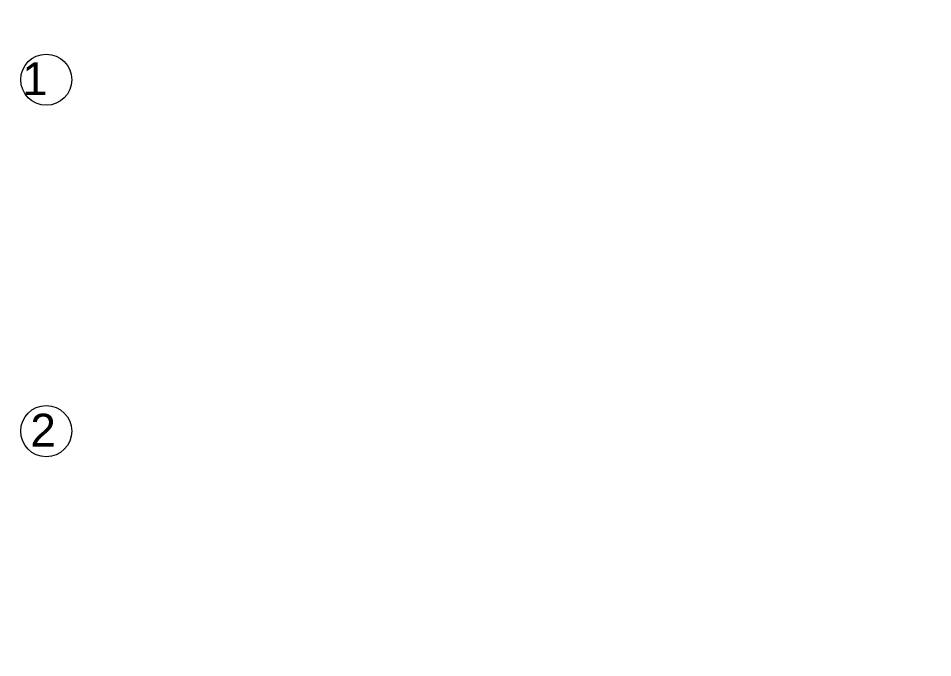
# Model space of a CAD drawing. Header units: inches. Extents: x 10755 to 33653, y -10992 to 10708.
# Drawn here: x 15499.1 to 15889.5, y 6971.1 to 7244 of the extents above; entities that cross this region are included whole.
import ezdxf

# ---------------------------------------------------------------- set-up
doc = ezdxf.new("R2010")
doc.units = ezdxf.units.IN
doc.header["$MEASUREMENT"] = 0
doc.linetypes.add('ACAD_ISO10W100', pattern=[18, 12, -3, 0, -3])
for name, color, linetype, lineweight in [('centerline', 9, 'ACAD_ISO10W100', 5), ('dim', 6, 'Continuous', 13), ('wall', 1, 'Continuous', 35)]:
    doc.layers.add(name, color=color, linetype=linetype, lineweight=lineweight)
doc.layers.add('T-TEXT', color=230, linetype='Continuous')
doc.styles.get("Standard").update_dxf_attribs({"font": 'arial.ttf'})
doc.styles.add('suren', font='times.ttf', dxfattribs={"height": 4})
doc.dimstyles.new('S8', dxfattribs={"dimscale": 8, "dimtxt": 1, "dimasz": 0.5, "dimexe": 0.5, "dimexo": 0.5, "dimgap": 0.25, "dimtad": 1, "dimzin": 3, "dimdsep": 46, "dimlunit": 4, "dimtxsty": 'Standard', "dimblk": 'ARCHTICK', "dimcen": 0, "dimclrd": 256, "dimclre": 256, "dimclrt": 6, "dimadec": 0, "dimazin": 0, "dimtfac": 0.5, "dimtix": 1, "dimtmove": 1, "dimatfit": 3, "dimfxl": 0.5, "dimfxlon": 1, "dimfrac": 1, "dimtolj": 1, "dimtzin": 0, "dimarcsym": 1})

# ---------------------------------------------------------------- blocks, each defined once
blk = doc.blocks.new('EWEWRTT')
at = {"layer": 'centerline', "linetype": 'Continuous'}
for centre in [(176843.28, -3753.4), (176843.28, -3903.4)]:
    blk.add_circle(centre, 10.91, dxfattribs=at)
at = {"layer": 'T-TEXT', "ltscale": 100, "char_height": 14, "width": 12.944, "attachment_point": 3, "style": 'suren'}
for s, insert in [('{\\fArial|b0|i0|c0|p34;1}', (176843.84, -3745.96)), ('{\\fArial|b0|i0|c0|p34;2}', (176847.37, -3895.96))]:
    blk.add_mtext(s, dxfattribs=dict(at, insert=insert))
blk = doc.blocks.new('_ArchTick')
at = {"color": 0, "const_width": 0.15}
blk.add_lwpolyline([(-0.5, -0.5), (0.5, 0.5)], dxfattribs=at)
blk = doc.blocks.new('*D3627')
at = {"layer": 'Defpoints', "color": 0, "transparency": 16777216}
for p in [(31969.25, 7241.82), (11281.95, 6632.82), (31991.14, 6632.82)]:
    blk.add_point(p, dxfattribs=at)
at = {"layer": 'dim', "lineweight": -2, "transparency": 16777216}
for p, q in [((31987.14, 7241.82), (31995.14, 7241.82)), ((31991.14, 7241.82), (31991.14, 6632.82)), ((31987.14, 6632.82), (31995.14, 6632.82))]:
    blk.add_line(p, q, dxfattribs=at)
at = {"layer": 'dim', "lineweight": -2, "transparency": 16777216, "xscale": 4, "yscale": 4, "zscale": 4}
for p, rotation in [((31991.14, 7241.82), 90), ((31991.14, 6632.82), 270)]:
    blk.add_blockref('_ArchTick', p, dxfattribs=dict(at, rotation=rotation))
at = {"layer": 'dim', "color": 6, "transparency": 16777216, "insert": (31985.05, 6937.32), "char_height": 8, "attachment_point": 5, "rotation": 90}
blk.add_mtext('\\A1;50\'-9"', dxfattribs=at)

msp = doc.modelspace()

# ---------------------------------------------------------------- block references
at = {"layer": 'wall', "linetype": 'Continuous', "ltscale": 30}
msp.add_blockref('EWEWRTT', (-161332.252, 10971.215), dxfattribs=at)

# ---------------------------------------------------------------- dimensions: what is measured, and where the dimension line sits
at = {"layer": 'dim'}
dim = msp.add_linear_dim(base=(31991.136, 6632.82), p1=(31969.254, 7241.819), p2=(11281.953, 6632.82), angle=90, dimstyle='S8', dxfattribs=at)
dim.commit()
dim.dimension.update_dxf_attribs({"geometry": '*D3627', "text_midpoint": (31985.051, 6937.319)})

doc.saveas('drawing.dxf')
